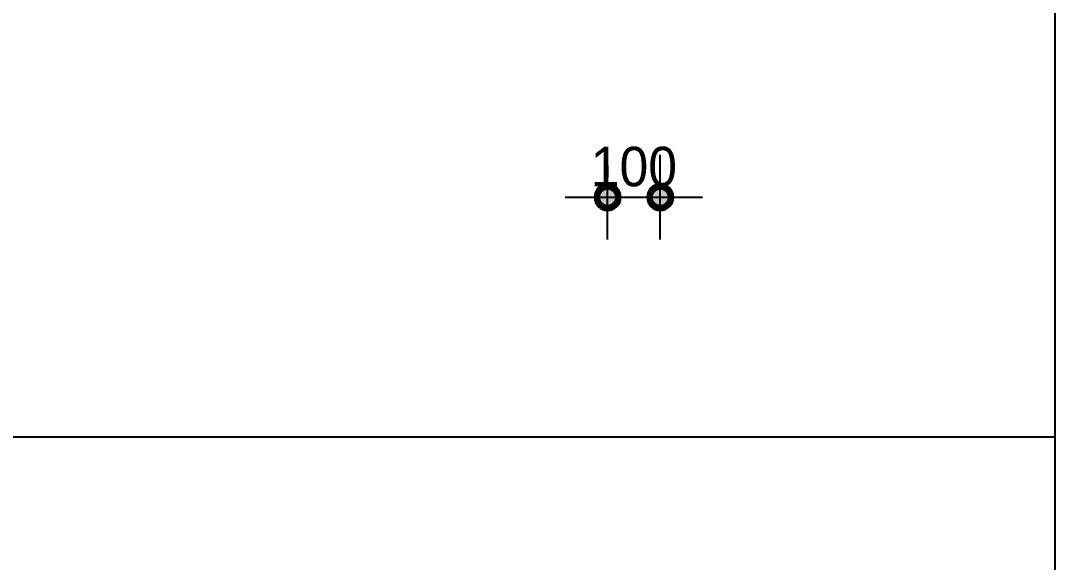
# Model space of a CAD drawing. Header units: inches. Extents: x -53835 to 52744, y -79586 to -50910.
# Drawn here: x 23209 to 25174, y -63645 to -62617 of the extents above; entities that cross this region are included whole.
import ezdxf

# ---------------------------------------------------------------- set-up
doc = ezdxf.new("R2010")
doc.units = ezdxf.units.IN
doc.header["$LTSCALE"] = 50
doc.header["$MEASUREMENT"] = 0
for name, color, linetype in [('06-LIGHT', 4, 'Continuous'), ('07-DIM WAL', 5, 'Continuous'), ('RC-LIGHT', 7, 'Continuous'), ('도면층2', 2, 'Continuous')]:
    doc.layers.add(name, color=color, linetype=linetype)
doc.styles.add('스타일1', font='HY울릉도M.TTF')
doc.dimstyles.new('30', dxfattribs={"dimscale": 30, "dimtxt": 2.5, "dimasz": 2.5, "dimexe": 1.25, "dimexo": 2, "dimtad": 1, "dimdec": 0, "dimtxsty": '스타일1', "dimblk": 'DOTSMALL', "dimcen": 2.5, "dimclrd": 1, "dimclre": 1, "dimclrt": 2, "dimadec": 0, "dimazin": 0, "dimtfac": 1, "dimtix": 1, "dimtmove": 0, "dimatfit": 3, "dimldrblk": 'DOTSMALL', "dimfxl": 1.25, "dimarcsym": 0})

# ---------------------------------------------------------------- blocks, each defined once
blk = doc.blocks.new('vudauseh')
at = {"layer": '도면층2'}
blk.add_line((-40590, -66055.2), (-40590, -60805.2), dxfattribs=at)
blk = doc.blocks.new('cjswjdehds')
blk.add_blockref('vudauseh', (65763.6, 1228.2))
blk = doc.blocks.new('1')
at = {"linetype": 'Continuous'}
h = blk.add_hatch(color=4, dxfattribs=at)
h.dxf.hatch_style = 1
edge = h.paths.add_edge_path()
edge.add_arc((11539653.5, -14273503.8), 37.5, 0, 360)
at = {"color": 1, "linetype": 'Continuous'}
for p, q in [((11539653.5, -14273637.1), (11539653.5, -14273370.5)), ((11539520.2, -14273503.8), (11539786.8, -14273503.8))]:
    blk.add_line(p, q, dxfattribs=at)
at = {"color": 4, "linetype": 'Continuous'}
for radius in [41.5, 37.5]:
    blk.add_circle((11539653.5, -14273503.8), radius, dxfattribs=at)
blk = doc.blocks.new('_DOTSMALL')
at = {"color": 0, "linetype": 'ByBlock', "const_width": 0.5}
blk.add_lwpolyline([(-0.0625, 0, 1), (0.0625, 0, 1)], format="xyb", close=True, dxfattribs=at)
blk = doc.blocks.new('*D324')
at = {"layer": '07-DIM WAL', "color": 1, "lineweight": -2, "transparency": 16777216}
for p, q in [((24323.6, -62892), (24323.6, -62914.5)), ((24248.6, -62952), (24498.6, -62952)), ((24423.6, -63012), (24423.6, -62989.5))]:
    blk.add_line(p, q, dxfattribs=at)
at = {"layer": 'Defpoints', "color": 0, "transparency": 16777216}
for p in [(24323.6, -62952), (24423.6, -62952), (24423.6, -62952)]:
    blk.add_point(p, dxfattribs=at)
at = {"layer": '07-DIM WAL', "color": 1, "lineweight": -2, "transparency": 16777216, "xscale": 75, "yscale": 75, "zscale": 75}
blk.add_blockref('_DOTSMALL', (24323.6, -62952), dxfattribs=at)
at = {"layer": '07-DIM WAL', "color": 1, "lineweight": -2, "transparency": 16777216, "xscale": 75, "yscale": 75, "zscale": 75, "rotation": 180}
blk.add_blockref('_DOTSMALL', (24423.6, -62952), dxfattribs=at)
at = {"layer": '07-DIM WAL', "color": 2, "transparency": 16777216, "insert": (24373.6, -62894.3), "char_height": 75, "attachment_point": 5, "style": '스타일1'}
blk.add_mtext('100', dxfattribs=at)

msp = doc.modelspace()

# ---------------------------------------------------------------- hatches: boundary and pattern name
at = {"layer": '07-DIM WAL', "transparency": 33554687}
h = msp.add_hatch(dxfattribs=at)
h.set_pattern_fill('AR-CONC', color=8, scale=80, style=0)
h.set_pattern_definition([(50, (0, 0), (573.808, -50.2017), [60, -660]), (355, (0, 0), (-111.001, 601.7537), [48, -528]), (100.4514, (47.8, -4.2), (462.807, 551.552), [50.992, -560.9137]), (46.1842, (0, 160), (853.793, -132.4154), [90, -990]), (96.6356, (71.15, 149), (747.73, 779.295), [76.488, -841.371]), (351.1842, (0, 160), (747.73, 779.295), [72, -792]), (21, (80, 120), (477.5256, -322.095), [60, -660]), (326, (80, 120), (194.6523, 580.12), [48, -528]), (71.4514, (119.8, 93.16), (672.178, 258.025), [50.992, -560.9137]), (37.5, (0, 0), (9.7279, 266.3151), [0, -521.6, 0, -536, 0, -530]), (7.5, (0, 0), (210.4556, 315.5294), [0, -305.6, 0, -509.6, 0, -202]), (327.5, (-178.4, 0), (427.05795, -18.0439), [0, -200, 0, -624, 0, -828]), (317.5, (-258.4, 0), (466.549, 80.084), [0, -260, 0, -414.4, 0, -588])])
h.paths.add_polyline_path([(24268.646, -62817.756), (24478.616, -62817.756), (24478.616, -62970.752), (24268.646, -62970.752)], flags=9)

# ---------------------------------------------------------------- linework, layer by layer
at = {"layer": '06-LIGHT'}
msp.add_lwpolyline([(25173.631, -63407.002), (22688.631, -63407.002)], dxfattribs=at)

# ---------------------------------------------------------------- block references
msp.add_blockref('cjswjdehds', (0, 0))
at = {"layer": 'RC-LIGHT', "xscale": -0.6024096385271789, "yscale": 0.6024096385271789, "zscale": 0.6024096385271789, "rotation": 270}
for p in [(8622819.889, -7014550.495), (8622919.889, -7014550.495)]:
    msp.add_blockref('1', p, dxfattribs=at)

# ---------------------------------------------------------------- dimensions: what is measured, and where the dimension line sits
at = {"layer": '07-DIM WAL'}
dim = msp.add_linear_dim(base=(24423.631, -62952.002), p1=(24323.631, -62952.002), p2=(24423.631, -62952.002), dimstyle='30', dxfattribs=at)
dim.commit()
dim.dimension.update_dxf_attribs({"geometry": '*D324', "text_midpoint": (24373.631, -62894.254)})

doc.saveas('drawing.dxf')
